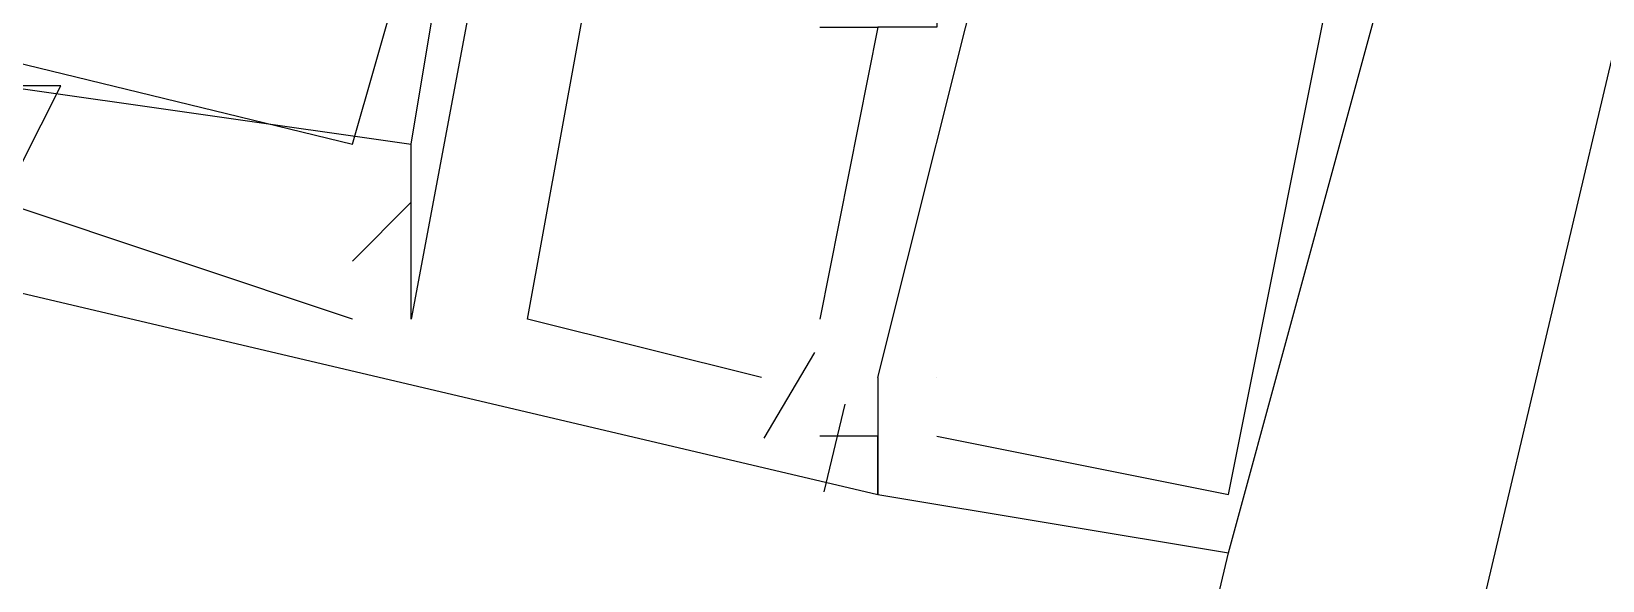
# Model space of a CAD drawing. Header units: feet. Extents: x -84 to 198, y -22 to 181.
# Drawn here: x 115.98 to 116.3388, y 67.7315 to 67.8568 of the extents above; entities that cross this region are included whole.
import ezdxf

# ---------------------------------------------------------------- set-up
doc = ezdxf.new("R2010")
doc.units = ezdxf.units.FT
doc.layers.add('A-LINEA', color=7, linetype='CONTINUOUS')

msp = doc.modelspace()

# ---------------------------------------------------------------- linework, layer by layer
at = {"layer": 'A-LINEA'}
for p, q in [((116.1067, 68.0044), (116.0667, 67.7911)), ((116.1067, 68.0044), (116.0667, 67.7911)), ((116.1067, 68.0044), (116.0667, 67.7911)), ((116.1067, 68.0044), (116.0667, 67.7911)), ((116.1067, 68.0044), (116.0667, 67.7911)), ((116.1067, 68.0044), (116.0667, 67.7911)), ((115.9867, 67.8444), (115.9867, 67.8444)), ((115.9867, 67.8444), (115.9867, 67.8444)), ((115.9867, 67.8444), (115.9867, 67.8444)), ((115.9867, 67.8444), (115.9867, 67.8444)), ((115.9867, 67.8444), (115.9867, 67.8444)), ((115.9867, 67.8444), (115.9867, 67.8444)), ((116.0533, 67.8311), (116.0533, 67.8311)), ((116.0533, 67.8311), (116.0533, 67.8311)), ((116.0533, 67.8311), (116.0533, 67.8311)), ((116.0533, 67.8311), (116.0533, 67.8311)), ((116.0533, 67.8311), (116.0533, 67.8311)), ((116.0533, 67.8311), (116.0533, 67.8311)), ((116.0667, 67.8311), (116.0667, 67.8311)), ((116.0667, 67.8311), (116.0667, 67.8311)), ((116.0667, 67.8311), (116.0667, 67.8311)), ((116.0667, 67.8311), (116.0667, 67.8311)), ((116.0667, 67.8311), (116.0667, 67.8311)), ((116.0667, 67.8311), (116.0667, 67.8311)), ((116.0667, 67.8311), (116.0667, 67.8311)), ((116.0667, 67.8311), (116.0667, 67.8311)), ((116.0667, 67.8311), (116.0667, 67.8311)), ((116.0667, 67.8311), (116.0667, 67.8311)), ((116.0667, 67.8311), (116.0667, 67.8311)), ((116.0667, 67.8311), (116.0667, 67.8311)), ((116.0667, 67.8178), (116.0533, 67.8044)), ((116.0667, 67.8178), (116.0533, 67.8044)), ((116.0667, 67.8178), (116.0533, 67.8044)), ((116.0667, 67.8178), (116.0533, 67.8044)), ((116.0667, 67.8178), (116.0533, 67.8044)), ((116.0667, 67.8178), (116.0533, 67.8044)), ((116.0667, 67.8178), (116.0667, 67.8178)), ((116.0667, 67.8178), (116.0667, 67.8178)), ((116.0667, 67.8178), (116.0667, 67.8178)), ((116.0667, 67.8178), (116.0667, 67.8178)), ((116.0667, 67.8178), (116.0667, 67.8178)), ((116.0667, 67.8178), (116.0667, 67.8178)), ((116.0533, 67.8044), (116.0533, 67.8044)), ((116.0533, 67.8044), (116.0533, 67.8044)), ((116.0533, 67.8044), (116.0533, 67.8044)), ((116.0533, 67.8044), (116.0533, 67.8044)), ((116.0533, 67.8044), (116.0533, 67.8044)), ((116.0533, 67.8044), (116.0533, 67.8044)), ((116.0533, 67.7911), (116.0533, 67.7911)), ((116.0533, 67.7911), (116.0533, 67.7911)), ((116.0533, 67.7911), (116.0533, 67.7911)), ((116.0533, 67.7911), (116.0533, 67.7911)), ((116.0533, 67.7911), (116.0533, 67.7911)), ((116.0533, 67.7911), (116.0533, 67.7911)), ((116.0667, 67.7911), (116.0667, 67.7911)), ((116.0667, 67.7911), (116.0667, 67.7911)), ((116.0667, 67.7911), (116.0667, 67.7911)), ((116.0667, 67.7911), (116.0667, 67.7911)), ((116.0667, 67.7911), (116.0667, 67.7911)), ((116.0667, 67.7911), (116.0667, 67.7911)), ((116.0667, 67.7911), (116.0667, 67.7911)), ((116.0667, 67.7911), (116.0667, 67.7911)), ((116.0667, 67.7911), (116.0667, 67.7911)), ((116.0667, 67.7911), (116.0667, 67.7911)), ((116.0667, 67.7911), (116.0667, 67.7911)), ((116.0667, 67.7911), (116.0667, 67.7911)), ((116.0933, 67.7911), (116.0933, 67.7911)), ((116.0933, 67.7911), (116.0933, 67.7911)), ((116.0933, 67.7911), (116.0933, 67.7911)), ((116.0933, 67.7911), (116.0933, 67.7911)), ((116.0933, 67.7911), (116.0933, 67.7911)), ((116.0933, 67.7911), (116.0933, 67.7911)), ((116.16, 67.7911), (116.16, 67.7911)), ((116.16, 67.7911), (116.16, 67.7911)), ((116.16, 67.7911), (116.16, 67.7911)), ((116.16, 67.7911), (116.16, 67.7911)), ((116.16, 67.7911), (116.16, 67.7911)), ((116.16, 67.7911), (116.16, 67.7911)), ((116.1588, 67.7835), (116.1472, 67.764)), ((116.1588, 67.7835), (116.1472, 67.764)), ((116.1588, 67.7835), (116.1472, 67.764)), ((116.1588, 67.7835), (116.1472, 67.764)), ((116.1588, 67.7835), (116.1472, 67.764)), ((116.1588, 67.7835), (116.1472, 67.764)), ((116.1467, 67.7778), (116.1467, 67.7778)), ((116.1467, 67.7778), (116.1467, 67.7778)), ((116.1467, 67.7778), (116.1467, 67.7778)), ((116.1467, 67.7778), (116.1467, 67.7778)), ((116.1467, 67.7778), (116.1467, 67.7778)), ((116.1467, 67.7778), (116.1467, 67.7778)), ((116.1733, 67.7778), (116.1733, 67.7778)), ((116.1733, 67.7778), (116.1733, 67.7778)), ((116.1733, 67.7778), (116.1733, 67.7778)), ((116.1733, 67.7778), (116.1733, 67.7778)), ((116.1733, 67.7778), (116.1733, 67.7778)), ((116.1733, 67.7778), (116.1733, 67.7778)), ((116.1733, 67.7778), (116.1733, 67.7778)), ((116.1733, 67.7778), (116.1733, 67.7778)), ((116.1733, 67.7778), (116.1733, 67.7778)), ((116.1733, 67.7778), (116.1733, 67.7778)), ((116.1733, 67.7778), (116.1733, 67.7778)), ((116.1733, 67.7778), (116.1733, 67.7778)), ((116.1867, 67.7778), (116.1867, 67.7778)), ((116.1867, 67.7778), (116.1867, 67.7778)), ((116.1867, 67.7778), (116.1867, 67.7778)), ((116.1867, 67.7778), (116.1867, 67.7778)), ((116.1867, 67.7778), (116.1867, 67.7778)), ((116.1867, 67.7778), (116.1867, 67.7778)), ((116.1867, 67.7778), (116.1867, 67.7778)), ((116.1867, 67.7778), (116.1867, 67.7778)), ((116.1867, 67.7778), (116.1867, 67.7778)), ((116.1867, 67.7778), (116.1867, 67.7778)), ((116.1867, 67.7778), (116.1867, 67.7778)), ((116.1867, 67.7778), (116.1867, 67.7778)), ((116.1657, 67.7717), (116.1609, 67.7517)), ((116.1657, 67.7717), (116.1609, 67.7517)), ((116.1657, 67.7717), (116.1609, 67.7517)), ((116.1657, 67.7717), (116.1609, 67.7517)), ((116.1657, 67.7717), (116.1609, 67.7517)), ((116.1657, 67.7717), (116.1609, 67.7517)), ((116.16, 67.7644), (116.16, 67.7644)), ((116.16, 67.7644), (116.16, 67.7644)), ((116.16, 67.7644), (116.16, 67.7644)), ((116.16, 67.7644), (116.16, 67.7644)), ((116.16, 67.7644), (116.16, 67.7644)), ((116.16, 67.7644), (116.16, 67.7644)), ((116.1733, 67.7644), (116.1733, 67.7644)), ((116.1733, 67.7644), (116.1733, 67.7644)), ((116.1733, 67.7644), (116.1733, 67.7644)), ((116.1733, 67.7644), (116.1733, 67.7644)), ((116.1733, 67.7644), (116.1733, 67.7644)), ((116.1733, 67.7644), (116.1733, 67.7644)), ((116.1867, 67.7644), (116.1867, 67.7644)), ((116.1867, 67.7644), (116.1867, 67.7644)), ((116.1867, 67.7644), (116.1867, 67.7644)), ((116.1867, 67.7644), (116.1867, 67.7644)), ((116.1867, 67.7644), (116.1867, 67.7644)), ((116.1867, 67.7644), (116.1867, 67.7644)), ((116.1733, 67.7511), (116.1733, 67.7511)), ((116.1733, 67.7511), (116.1733, 67.7511)), ((116.1733, 67.7511), (116.1733, 67.7511)), ((116.1733, 67.7511), (116.1733, 67.7511)), ((116.1733, 67.7511), (116.1733, 67.7511)), ((116.1733, 67.7511), (116.1733, 67.7511)), ((116.1733, 67.7511), (116.1733, 67.7511)), ((116.1733, 67.7511), (116.1733, 67.7511)), ((116.1733, 67.7511), (116.1733, 67.7511)), ((116.1733, 67.7511), (116.1733, 67.7511)), ((116.1733, 67.7511), (116.1733, 67.7511)), ((116.1733, 67.7511), (116.1733, 67.7511)), ((116.2533, 67.7511), (116.2533, 67.7511)), ((116.2533, 67.7511), (116.2533, 67.7511)), ((116.2533, 67.7511), (116.2533, 67.7511)), ((116.2533, 67.7511), (116.2533, 67.7511)), ((116.2533, 67.7511), (116.2533, 67.7511)), ((116.2533, 67.7511), (116.2533, 67.7511)), ((114.6133, 60.8044), (116.2533, 67.7378)), ((114.6133, 60.8044), (116.2533, 67.7378)), ((116.2533, 67.7378), (116.2533, 67.7378)), ((116.2533, 67.7378), (116.2533, 67.7378)), ((116.2533, 67.7378), (116.2533, 67.7378)), ((116.2533, 67.7378), (116.2533, 67.7378)), ((116.2533, 67.7378), (116.2533, 67.7378)), ((116.2533, 67.7378), (116.2533, 67.7378))]:
    msp.add_line(p, q, dxfattribs=at)
for points in [[(117.0933, 59.0178), (114.4, 59.6578), (118.2, 75.6978), (122, 91.7511), (124.68, 91.1111)], [(117.0933, 59.0178), (114.4, 59.6578), (118.2, 75.6978), (122, 91.7511), (124.68, 91.1111)], [(115.5467, 68.0711), (115.5333, 68.0711), (115.4933, 67.9111), (116.1733, 67.7511), (116.1733, 67.7644), (116.16, 67.7644)], [(115.5467, 68.0711), (115.5333, 68.0711), (115.4933, 67.9111), (116.1733, 67.7511), (116.1733, 67.7644), (116.16, 67.7644)], [(115.5467, 68.0711), (115.5333, 68.0711), (115.4933, 67.9111), (116.1733, 67.7511), (116.1733, 67.7644), (116.16, 67.7644)], [(115.5467, 68.0711), (115.5333, 68.0711), (115.4933, 67.9111), (116.1733, 67.7511), (116.1733, 67.7644), (116.16, 67.7644)], [(115.5467, 68.0711), (115.5333, 68.0711), (115.4933, 67.9111), (116.1733, 67.7511), (116.1733, 67.7644), (116.16, 67.7644)], [(115.5467, 68.0711), (115.5333, 68.0711), (115.4933, 67.9111), (116.1733, 67.7511), (116.1733, 67.7644), (116.16, 67.7644)], [(115.5333, 67.9244), (115.52, 67.9244), (115.52, 67.9378), (115.5467, 67.9378), (115.5733, 68.0311), (115.5733, 68.0444), (115.56, 67.9511), (116.0533, 67.8311), (116.08, 67.9244), (116.08, 67.9244), (116.0933, 67.9111)], [(115.5333, 67.9244), (115.52, 67.9244), (115.52, 67.9378), (115.5467, 67.9378), (115.5733, 68.0311), (115.5733, 68.0444), (115.56, 67.9511), (116.0533, 67.8311), (116.08, 67.9244), (116.08, 67.9244), (116.0933, 67.9111)], [(115.5333, 67.9244), (115.52, 67.9244), (115.52, 67.9378), (115.5467, 67.9378), (115.5733, 68.0311), (115.5733, 68.0444), (115.56, 67.9511), (116.0533, 67.8311), (116.08, 67.9244), (116.08, 67.9244), (116.0933, 67.9111)], [(115.5333, 67.9244), (115.52, 67.9244), (115.52, 67.9378), (115.5467, 67.9378), (115.5733, 68.0311), (115.5733, 68.0444), (115.56, 67.9511), (116.0533, 67.8311), (116.08, 67.9244), (116.08, 67.9244), (116.0933, 67.9111)], [(115.5333, 67.9244), (115.52, 67.9244), (115.52, 67.9378), (115.5467, 67.9378), (115.5733, 68.0311), (115.5733, 68.0444), (115.56, 67.9511), (116.0533, 67.8311), (116.08, 67.9244), (116.08, 67.9244), (116.0933, 67.9111)], [(115.5333, 67.9244), (115.52, 67.9244), (115.52, 67.9378), (115.5467, 67.9378), (115.5733, 68.0311), (115.5733, 68.0444), (115.56, 67.9511), (116.0533, 67.8311), (116.08, 67.9244), (116.08, 67.9244), (116.0933, 67.9111)], [(115.56, 67.9244), (115.56, 67.9378), (115.96, 67.8444), (115.96, 67.8311), (115.9733, 67.8311), (115.96, 67.8311), (115.9733, 67.8444), (116.0667, 67.8311)], [(115.56, 67.9244), (115.56, 67.9378), (115.96, 67.8444), (115.96, 67.8311), (115.9733, 67.8311), (115.96, 67.8311), (115.9733, 67.8444), (116.0667, 67.8311)], [(115.56, 67.9244), (115.56, 67.9378), (115.96, 67.8444), (115.96, 67.8311), (115.9733, 67.8311), (115.96, 67.8311), (115.9733, 67.8444), (116.0667, 67.8311)], [(115.56, 67.9244), (115.56, 67.9378), (115.96, 67.8444), (115.96, 67.8311), (115.9733, 67.8311), (115.96, 67.8311), (115.9733, 67.8444), (116.0667, 67.8311)], [(115.56, 67.9244), (115.56, 67.9378), (115.96, 67.8444), (115.96, 67.8311), (115.9733, 67.8311), (115.96, 67.8311), (115.9733, 67.8444), (116.0667, 67.8311)], [(115.56, 67.9244), (115.56, 67.9378), (115.96, 67.8444), (115.96, 67.8311), (115.9733, 67.8311), (115.96, 67.8311), (115.9733, 67.8444), (116.0667, 67.8311)], [(116.1467, 67.7778), (116.0933, 67.7911), (116.12, 67.9378)], [(116.1467, 67.7778), (116.0933, 67.7911), (116.12, 67.9378)], [(116.1467, 67.7778), (116.0933, 67.7911), (116.12, 67.9378)], [(116.1467, 67.7778), (116.0933, 67.7911), (116.12, 67.9378)], [(116.1467, 67.7778), (116.0933, 67.7911), (116.12, 67.9378)], [(116.1467, 67.7778), (116.0933, 67.7911), (116.12, 67.9378)], [(116.0667, 67.7911), (116.0667, 67.8311), (116.08, 67.9111)], [(116.0667, 67.7911), (116.0667, 67.8311), (116.08, 67.9111)], [(116.0667, 67.7911), (116.0667, 67.8311), (116.08, 67.9111)], [(116.0667, 67.7911), (116.0667, 67.8311), (116.08, 67.9111)], [(116.0667, 67.7911), (116.0667, 67.8311), (116.08, 67.9111)], [(116.0667, 67.7911), (116.0667, 67.8311), (116.08, 67.9111)], [(116.1867, 67.7644), (116.2533, 67.7511), (116.2533, 67.7511), (116.28, 67.8844), (116.28, 67.8844), (116.2267, 67.8978), (116.2267, 67.8978), (116.2267, 67.8978), (116.2267, 67.8978), (116.2133, 67.8978), (116.2133, 67.8978)], [(116.1867, 67.7644), (116.2533, 67.7511), (116.2533, 67.7511), (116.28, 67.8844), (116.28, 67.8844), (116.2267, 67.8978), (116.2267, 67.8978), (116.2267, 67.8978), (116.2267, 67.8978), (116.2133, 67.8978), (116.2133, 67.8978)], [(116.1867, 67.7644), (116.2533, 67.7511), (116.2533, 67.7511), (116.28, 67.8844), (116.28, 67.8844), (116.2267, 67.8978), (116.2267, 67.8978), (116.2267, 67.8978), (116.2267, 67.8978), (116.2133, 67.8978), (116.2133, 67.8978)], [(116.1867, 67.7644), (116.2533, 67.7511), (116.2533, 67.7511), (116.28, 67.8844), (116.28, 67.8844), (116.2267, 67.8978), (116.2267, 67.8978), (116.2267, 67.8978), (116.2267, 67.8978), (116.2133, 67.8978), (116.2133, 67.8978)], [(116.1867, 67.7644), (116.2533, 67.7511), (116.2533, 67.7511), (116.28, 67.8844), (116.28, 67.8844), (116.2267, 67.8978), (116.2267, 67.8978), (116.2267, 67.8978), (116.2267, 67.8978), (116.2133, 67.8978), (116.2133, 67.8978)], [(116.1867, 67.7644), (116.2533, 67.7511), (116.2533, 67.7511), (116.28, 67.8844), (116.28, 67.8844), (116.2267, 67.8978), (116.2267, 67.8978), (116.2267, 67.8978), (116.2267, 67.8978), (116.2133, 67.8978), (116.2133, 67.8978)], [(116.1733, 67.7778), (116.2, 67.8844), (116.1867, 67.8844), (116.1867, 67.8711), (116.1867, 67.8578), (116.1733, 67.8578)], [(116.1733, 67.7778), (116.1733, 67.7511), (116.2533, 67.7378), (116.2533, 67.7378), (116.2933, 67.8844)], [(116.1733, 67.7778), (116.2, 67.8844), (116.1867, 67.8844), (116.1867, 67.8711), (116.1867, 67.8578), (116.1733, 67.8578)], [(116.1733, 67.7778), (116.1733, 67.7511), (116.2533, 67.7378), (116.2533, 67.7378), (116.2933, 67.8844)], [(116.1733, 67.7778), (116.2, 67.8844), (116.1867, 67.8844), (116.1867, 67.8711), (116.1867, 67.8578), (116.1733, 67.8578)], [(116.1733, 67.7778), (116.1733, 67.7511), (116.2533, 67.7378), (116.2533, 67.7378), (116.2933, 67.8844)], [(116.1733, 67.7778), (116.2, 67.8844), (116.1867, 67.8844), (116.1867, 67.8711), (116.1867, 67.8578), (116.1733, 67.8578)], [(116.1733, 67.7778), (116.1733, 67.7511), (116.2533, 67.7378), (116.2533, 67.7378), (116.2933, 67.8844)], [(116.1733, 67.7778), (116.2, 67.8844), (116.1867, 67.8844), (116.1867, 67.8711), (116.1867, 67.8578), (116.1733, 67.8578)], [(116.1733, 67.7778), (116.1733, 67.7511), (116.2533, 67.7378), (116.2533, 67.7378), (116.2933, 67.8844)], [(116.1733, 67.7778), (116.2, 67.8844), (116.1867, 67.8844), (116.1867, 67.8711), (116.1867, 67.8578), (116.1733, 67.8578)], [(116.1733, 67.7778), (116.1733, 67.7511), (116.2533, 67.7378), (116.2533, 67.7378), (116.2933, 67.8844)], [(116.16, 67.8578), (116.1733, 67.8578), (116.16, 67.7911)], [(116.16, 67.8578), (116.1733, 67.8578), (116.16, 67.7911)], [(116.16, 67.8578), (116.1733, 67.8578), (116.16, 67.7911)], [(116.16, 67.8578), (116.1733, 67.8578), (116.16, 67.7911)], [(116.16, 67.8578), (116.1733, 67.8578), (116.16, 67.7911)], [(116.16, 67.8578), (116.1733, 67.8578), (116.16, 67.7911)], [(116.0533, 67.7911), (115.9733, 67.8178), (115.9867, 67.8444), (115.9733, 67.8444), (115.96, 67.8311)], [(116.0533, 67.7911), (115.9733, 67.8178), (115.9867, 67.8444), (115.9733, 67.8444), (115.96, 67.8311)], [(116.0533, 67.7911), (115.9733, 67.8178), (115.9867, 67.8444), (115.9733, 67.8444), (115.96, 67.8311)], [(116.0533, 67.7911), (115.9733, 67.8178), (115.9867, 67.8444), (115.9733, 67.8444), (115.96, 67.8311)], [(116.0533, 67.7911), (115.9733, 67.8178), (115.9867, 67.8444), (115.9733, 67.8444), (115.96, 67.8311)], [(116.0533, 67.7911), (115.9733, 67.8178), (115.9867, 67.8444), (115.9733, 67.8444), (115.96, 67.8311)]]:
    msp.add_lwpolyline(points, dxfattribs=at)

doc.saveas('drawing.dxf')
